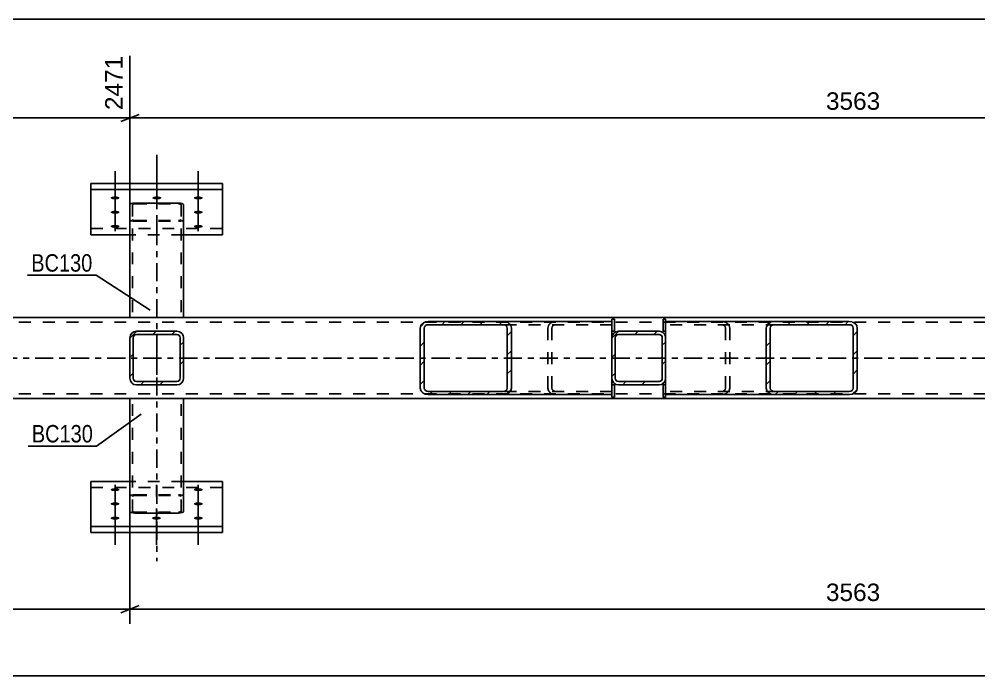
# Model space of a CAD drawing. Header units: millimetres. Extents: x -82 to 1107, y -634 to 207.
# Drawn here: x 102.5 to 260.1, y -399.3 to -291.4 of the extents above; entities that cross this region are included whole.
import ezdxf

# ---------------------------------------------------------------- set-up
doc = ezdxf.new("R2010")
doc.units = ezdxf.units.MM
doc.linetypes.add('DXK_LINE_DOT2', pattern=[3.9198, 1.9599, -1.9599])
doc.linetypes.add('DXK_LINE_DOT3', pattern=[5.9187, 2.979, -0.9799, 0.9799, -0.9799])
doc.styles.add('Arial', font='ARIAL.TTF', dxfattribs={"height": 0.2})
doc.styles.add('Arial Narrow', font='ARIALN.TTF', dxfattribs={"height": 0.2})

# ---------------------------------------------------------------- blocks, each defined once
blk = doc.blocks.new('Bolt-348435297-1841 - 1833')
at = {"linetype": 'Continuous'}
for points in [[(118.26, -368.95), (118.1, -368.94), (117.96, -368.93), (117.82, -368.9), (117.71, -368.87), (117.62, -368.82), (117.56, -368.78), (117.53, -368.72), (117.53, -368.67), (117.56, -368.62), (117.62, -368.57), (117.71, -368.53), (117.82, -368.49), (117.96, -368.47), (118.1, -368.45), (118.26, -368.45), (118.41, -368.45), (118.55, -368.47), (118.69, -368.49), (118.8, -368.53), (118.89, -368.57), (118.95, -368.62), (118.98, -368.67), (118.98, -368.72), (118.95, -368.78), (118.89, -368.82), (118.8, -368.87), (118.69, -368.9), (118.55, -368.93), (118.41, -368.94)], [(131.92, -368.95), (131.77, -368.94), (131.62, -368.93), (131.49, -368.9), (131.38, -368.87), (131.29, -368.82), (131.22, -368.78), (131.19, -368.72), (131.19, -368.67), (131.22, -368.62), (131.29, -368.57), (131.38, -368.53), (131.49, -368.49), (131.62, -368.47), (131.77, -368.45), (131.92, -368.45), (132.07, -368.45), (132.22, -368.47), (132.35, -368.49), (132.47, -368.53), (132.56, -368.57), (132.62, -368.62), (132.65, -368.67), (132.65, -368.72), (132.62, -368.78), (132.56, -368.82), (132.47, -368.87), (132.35, -368.9), (132.22, -368.93), (132.07, -368.94)], [(118.26, -371.27), (118.1, -371.27), (117.96, -371.25), (117.82, -371.23), (117.71, -371.19), (117.62, -371.15), (117.56, -371.1), (117.53, -371.05), (117.53, -371), (117.56, -370.95), (117.62, -370.9), (117.71, -370.86), (117.82, -370.82), (117.96, -370.79), (118.1, -370.78), (118.26, -370.77), (118.41, -370.78), (118.55, -370.79), (118.69, -370.82), (118.8, -370.86), (118.89, -370.9), (118.95, -370.95), (118.98, -371), (118.98, -371.05), (118.95, -371.1), (118.89, -371.15), (118.8, -371.19), (118.69, -371.23), (118.55, -371.25), (118.41, -371.27)], [(131.92, -371.27), (131.77, -371.27), (131.62, -371.25), (131.49, -371.23), (131.38, -371.19), (131.29, -371.15), (131.22, -371.1), (131.19, -371.05), (131.19, -371), (131.22, -370.95), (131.29, -370.9), (131.38, -370.86), (131.49, -370.82), (131.62, -370.79), (131.77, -370.78), (131.92, -370.77), (132.07, -370.78), (132.22, -370.79), (132.35, -370.82), (132.47, -370.86), (132.56, -370.9), (132.62, -370.95), (132.65, -371), (132.65, -371.05), (132.62, -371.1), (132.56, -371.15), (132.47, -371.19), (132.35, -371.23), (132.22, -371.25), (132.07, -371.27)], [(118.26, -373.62), (118.1, -373.62), (117.96, -373.6), (117.82, -373.57), (117.71, -373.54), (117.62, -373.5), (117.56, -373.45), (117.53, -373.4), (117.53, -373.35), (117.56, -373.29), (117.62, -373.25), (117.71, -373.2), (117.82, -373.17), (117.96, -373.14), (118.1, -373.13), (118.26, -373.12), (118.41, -373.13), (118.55, -373.14), (118.69, -373.17), (118.8, -373.2), (118.89, -373.25), (118.95, -373.29), (118.98, -373.35), (118.98, -373.4), (118.95, -373.45), (118.89, -373.5), (118.8, -373.54), (118.69, -373.57), (118.55, -373.6), (118.41, -373.62)], [(125.06, -373.62), (124.9, -373.62), (124.76, -373.6), (124.62, -373.57), (124.51, -373.54), (124.42, -373.5), (124.36, -373.45), (124.33, -373.4), (124.33, -373.35), (124.36, -373.29), (124.42, -373.25), (124.51, -373.2), (124.62, -373.17), (124.76, -373.14), (124.9, -373.13), (125.06, -373.12), (125.21, -373.13), (125.35, -373.14), (125.49, -373.17), (125.6, -373.2), (125.69, -373.25), (125.75, -373.29), (125.78, -373.35), (125.78, -373.4), (125.75, -373.45), (125.69, -373.5), (125.6, -373.54), (125.49, -373.57), (125.35, -373.6), (125.21, -373.62)], [(131.92, -373.62), (131.77, -373.62), (131.62, -373.6), (131.49, -373.57), (131.38, -373.54), (131.29, -373.5), (131.22, -373.45), (131.19, -373.4), (131.19, -373.35), (131.22, -373.29), (131.29, -373.25), (131.38, -373.2), (131.49, -373.17), (131.62, -373.14), (131.77, -373.13), (131.92, -373.12), (132.07, -373.13), (132.22, -373.14), (132.35, -373.17), (132.47, -373.2), (132.56, -373.25), (132.62, -373.29), (132.65, -373.35), (132.65, -373.4), (132.62, -373.45), (132.56, -373.5), (132.47, -373.54), (132.35, -373.57), (132.22, -373.6), (132.07, -373.62)]]:
    blk.add_hatch(color=1, dxfattribs=at).paths.add_polyline_path(points)
at = {"color": 1, "linetype": 'Continuous'}
for p, q in [((118.26, -367.88), (118.26, -373.08)), ((131.92, -367.88), (131.92, -373.08)), ((118.26, -370.21), (118.26, -375.41)), ((131.92, -370.21), (131.92, -375.41)), ((118.26, -372.56), (118.26, -377.76)), ((125.06, -372.56), (125.06, -377.76)), ((131.92, -372.56), (131.92, -377.76))]:
    blk.add_line(p, q, dxfattribs=at)
at = {"color": 1, "linetype": 'DXK_LINE_DOT2'}
blk.add_line((125.06, -367.88), (125.06, -373.08), dxfattribs=at)
blk = doc.blocks.new('Part-348435297-1861 - 1833')
at = {"color": 2, "linetype": 'Continuous'}
for p, q in [((919.58, -340.41), (28.18, -340.41)), ((919.58, -353.75), (28.18, -353.75))]:
    blk.add_line(p, q, dxfattribs=at)
at = {"color": 7, "linetype": 'DXK_LINE_DOT2'}
for p, q in [((927.58, -341.21), (28.18, -341.21)), ((927.58, -352.95), (28.18, -352.95))]:
    blk.add_line(p, q, dxfattribs=at)
at = {"color": 7, "linetype": 'DXK_LINE_DOT3'}
blk.add_line((28.18, -347.08), (927.58, -347.08), dxfattribs=at)
blk = doc.blocks.new('Part-348435297-1935 - 1833')
at = {"color": 7, "linetype": 'DXK_LINE_DOT3'}
blk.add_line((125.09, -344.35), (125.09, -380.43), dxfattribs=at)
at = {"color": 2, "linetype": 'Continuous'}
for p, q in [((120.69, -372.27), (120.69, -353.75)), ((129.49, -372.27), (129.49, -353.75)), ((120.75, -372.37), (120.69, -372.27)), ((120.92, -372.46), (120.75, -372.37)), ((121.18, -372.52), (120.92, -372.46)), ((121.49, -372.54), (121.18, -372.52)), ((121.49, -372.54), (128.69, -372.54)), ((128.99, -372.52), (128.69, -372.54)), ((129.25, -372.46), (128.99, -372.52)), ((129.43, -372.37), (129.25, -372.46)), ((129.49, -372.27), (129.43, -372.37))]:
    blk.add_line(p, q, dxfattribs=at)
at = {"color": 7, "linetype": 'DXK_LINE_DOT2'}
for p, q in [((129.49, -353.75), (120.69, -353.75)), ((121.09, -372.27), (121.09, -353.75)), ((129.09, -372.27), (129.09, -353.75)), ((120.69, -369.8), (120.75, -369.7)), ((120.75, -369.7), (120.92, -369.61)), ((120.92, -369.61), (121.18, -369.55)), ((121.12, -369.75), (121.09, -369.8)), ((121.21, -369.71), (121.12, -369.75)), ((121.18, -369.55), (121.49, -369.53)), ((121.34, -369.68), (121.21, -369.71)), ((121.49, -369.67), (121.34, -369.68)), ((121.49, -369.53), (128.69, -369.53)), ((121.49, -369.67), (128.69, -369.67)), ((128.69, -369.53), (128.99, -369.55)), ((128.84, -369.68), (128.69, -369.67)), ((128.97, -369.71), (128.84, -369.68)), ((128.97, -369.71), (128.99, -369.72)), ((128.99, -369.55), (129.25, -369.61)), ((128.99, -369.72), (129.06, -369.75)), ((129.09, -369.8), (129.06, -369.75)), ((129.25, -369.61), (129.43, -369.7)), ((129.43, -369.7), (129.49, -369.8)), ((121.09, -372.27), (121.12, -372.32)), ((121.12, -372.32), (121.21, -372.36)), ((121.21, -372.36), (121.34, -372.39)), ((121.34, -372.39), (121.49, -372.4)), ((121.49, -372.4), (128.69, -372.4)), ((128.69, -372.4), (128.84, -372.39)), ((128.84, -372.39), (128.97, -372.36)), ((128.97, -372.36), (129.06, -372.32)), ((129.06, -372.32), (129.09, -372.27))]:
    blk.add_line(p, q, dxfattribs=at)
blk = doc.blocks.new('Part-348435297-1950 - 1833')
at = {"linetype": 'Continuous'}
h = blk.add_hatch(dxfattribs=at)
h.set_pattern_fill('', scale=0.7, style=0, pattern_type=0)
h.set_pattern_definition([(45, (207.9922, -351.3976), (-1.57154, 1.57154), [])])
h.paths.add_polyline_path([(207.58, -351.48), (207.99, -351.4), (208.34, -351.17), (208.57, -350.82), (208.65, -350.41), (208.65, -343.75), (208.57, -343.34), (208.34, -342.99), (207.99, -342.76), (207.58, -342.68), (200.92, -342.68), (200.51, -342.76), (200.16, -342.99), (199.93, -343.34), (199.85, -343.75), (199.85, -350.41), (199.93, -350.82), (200.16, -351.17), (200.51, -351.4), (200.92, -351.48)])
h.paths.add_polyline_path([(200.71, -350.9), (200.54, -350.79), (200.42, -350.62), (200.38, -350.41), (200.38, -343.75), (200.42, -343.54), (200.54, -343.37), (200.71, -343.25), (200.92, -343.21), (207.58, -343.21), (207.79, -343.25), (207.96, -343.37), (208.08, -343.54), (208.12, -343.75), (208.12, -350.41), (208.08, -350.62), (207.96, -350.79), (207.79, -350.9), (207.58, -350.95), (200.92, -350.95)])
at = {"color": 7, "linetype": 'DXK_LINE_DOT2'}
for p, q in [((199.85, -343.75), (199.93, -343.34)), ((200.51, -342.76), (200.92, -342.68)), ((200.92, -343.21), (200.71, -343.25)), ((200.92, -342.68), (207.58, -342.68)), ((200.92, -343.21), (207.58, -343.21)), ((207.58, -342.68), (207.99, -342.76)), ((207.79, -343.25), (207.58, -343.21)), ((208.57, -343.34), (208.65, -343.75)), ((199.85, -350.41), (199.85, -343.75)), ((200.42, -343.54), (200.38, -343.75)), ((200.38, -350.41), (200.38, -343.75)), ((208.12, -343.75), (208.08, -343.54)), ((208.12, -350.41), (208.12, -343.75)), ((208.65, -350.41), (208.65, -343.75)), ((199.93, -350.82), (199.85, -350.41)), ((200.38, -350.41), (200.42, -350.62)), ((200.92, -351.48), (200.51, -351.4)), ((200.71, -350.9), (200.92, -350.95)), ((200.92, -350.95), (207.58, -350.95)), ((207.58, -350.95), (207.79, -350.9)), ((207.99, -351.4), (207.58, -351.48)), ((208.08, -350.62), (208.12, -350.41)), ((208.65, -350.41), (208.57, -350.82)), ((200.92, -351.48), (207.58, -351.48))]:
    blk.add_line(p, q, dxfattribs=at)
at = {"color": 2, "linetype": 'Continuous'}
for p, q in [((199.93, -343.34), (199.85, -343.75)), ((200.92, -342.68), (200.51, -342.76)), ((200.71, -343.25), (200.92, -343.21)), ((200.92, -342.68), (207.58, -342.68)), ((200.92, -343.21), (207.58, -343.21)), ((207.99, -342.76), (207.58, -342.68)), ((207.58, -343.21), (207.79, -343.25)), ((208.65, -343.75), (208.57, -343.34)), ((199.85, -350.41), (199.85, -343.75)), ((200.38, -343.75), (200.42, -343.54)), ((200.38, -350.41), (200.38, -343.75)), ((208.08, -343.54), (208.12, -343.75)), ((208.12, -350.41), (208.12, -343.75)), ((208.65, -350.41), (208.65, -343.75)), ((199.85, -350.41), (199.93, -350.82)), ((200.42, -350.62), (200.38, -350.41)), ((200.51, -351.4), (200.92, -351.48)), ((200.92, -350.95), (200.71, -350.9)), ((200.92, -350.95), (207.58, -350.95)), ((207.79, -350.9), (207.58, -350.95)), ((207.58, -351.48), (207.99, -351.4)), ((208.12, -350.41), (208.08, -350.62)), ((208.57, -350.82), (208.65, -350.41)), ((200.92, -351.48), (207.58, -351.48))]:
    blk.add_line(p, q, dxfattribs=at)
at = {"color": 7, "linetype": 'DXK_LINE_DOT2'}
for centre, radius, start, end in [((200.92, -343.75), 1.07, 112.5, 157.5), ((200.92, -343.75), 0.533, 112.5, 157.5), ((207.58, -343.75), 0.533, 22.5, 67.5), ((207.58, -343.75), 1.07, 22.5, 67.5), ((200.92, -350.41), 1.07, 202.5, 247.5), ((200.92, -350.41), 0.533, 202.5, 247.5), ((207.58, -350.41), 0.533, 292.5, 337.5), ((207.58, -350.41), 1.07, 292.5, 337.5)]:
    blk.add_arc(centre, radius, start, end, dxfattribs=at)
at = {"color": 2, "linetype": 'Continuous'}
for centre, radius, start, end in [((200.92, -343.75), 1.07, 112.5, 157.5), ((200.92, -343.75), 0.533, 112.5, 157.5), ((207.58, -343.75), 0.533, 22.5, 67.5), ((207.58, -343.75), 1.07, 22.5, 67.5), ((200.92, -350.41), 1.07, 202.5, 247.5), ((200.92, -350.41), 0.533, 202.5, 247.5), ((207.58, -350.41), 0.533, 292.5, 337.5), ((207.58, -350.41), 1.07, 292.5, 337.5)]:
    blk.add_arc(centre, radius, start, end, dxfattribs=at)
blk = doc.blocks.new('Part-348435297-1960 - 1833')
at = {"linetype": 'Continuous'}
h = blk.add_hatch(dxfattribs=at)
h.set_pattern_fill('', scale=0.7, style=0, pattern_type=0)
h.set_pattern_definition([(45, (182.5047, -352.9976), (-1.57154, 1.57154), [])])
h.paths.add_polyline_path([(182, -353.08), (182.5, -353), (182.94, -352.77), (183.22, -352.42), (183.33, -352.01), (183.33, -342.15), (183.22, -341.74), (182.94, -341.39), (182.5, -341.16), (182, -341.08), (169.69, -341.08), (169.19, -341.16), (168.75, -341.39), (168.47, -341.74), (168.36, -342.15), (168.36, -352.01), (168.47, -352.42), (168.75, -352.77), (169.19, -353), (169.69, -353.08)])
h.paths.add_polyline_path([(169.44, -352.5), (169.22, -352.39), (169.08, -352.22), (169.03, -352.01), (169.03, -342.15), (169.08, -341.94), (169.22, -341.77), (169.44, -341.65), (169.69, -341.61), (182, -341.61), (182.25, -341.65), (182.47, -341.77), (182.61, -341.94), (182.66, -342.15), (182.66, -352.01), (182.61, -352.22), (182.47, -352.39), (182.25, -352.5), (182, -352.55), (169.69, -352.55)])
at = {"color": 2, "linetype": 'Continuous'}
for p, q in [((168.47, -341.74), (168.36, -342.15)), ((169.03, -342.15), (169.08, -341.94)), ((169.69, -341.08), (169.19, -341.16)), ((169.44, -341.65), (169.69, -341.61)), ((169.69, -341.08), (182, -341.08)), ((169.69, -341.61), (182, -341.61)), ((182, -341.08), (199.85, -341.08)), ((182.5, -341.16), (182, -341.08)), ((182, -341.61), (182.25, -341.65)), ((182.61, -341.94), (182.66, -342.15)), ((183.33, -342.15), (183.22, -341.74)), ((168.36, -352.01), (168.36, -342.15)), ((169.03, -352.01), (169.03, -342.15)), ((182.66, -352.01), (182.66, -342.15)), ((183.33, -352.01), (183.33, -342.15)), ((199.85, -342.68), (199.85, -343.75)), ((199.85, -351.48), (199.85, -350.41)), ((168.36, -352.01), (168.47, -352.42)), ((169.08, -352.22), (169.03, -352.01)), ((169.69, -352.55), (169.44, -352.5)), ((169.69, -352.55), (182, -352.55)), ((182.25, -352.5), (182, -352.55)), ((182.66, -352.01), (182.61, -352.22)), ((183.22, -352.42), (183.33, -352.01)), ((169.19, -353), (169.69, -353.08)), ((169.69, -353.08), (182, -353.08)), ((182, -353.08), (182.5, -353)), ((199.85, -353.08), (182, -353.08))]:
    blk.add_line(p, q, dxfattribs=at)
at = {"color": 7, "linetype": 'DXK_LINE_DOT2'}
for p, q in [((182, -341.08), (169.69, -341.08)), ((199.85, -341.61), (169.69, -341.61)), ((189.33, -342.15), (189.43, -341.74)), ((190.04, -341.94), (189.99, -342.15)), ((190.15, -341.16), (190.66, -341.08)), ((190.66, -341.61), (190.4, -341.65)), ((199.85, -341.08), (199.85, -342.68)), ((189.33, -352.01), (189.33, -342.15)), ((189.99, -352.01), (189.99, -342.15)), ((199.85, -342.15), (199.85, -350.41)), ((199.85, -350.41), (199.85, -343.75)), ((199.85, -352.55), (169.69, -352.55)), ((189.43, -352.42), (189.33, -352.01)), ((189.99, -352.01), (190.04, -352.22)), ((190.4, -352.5), (190.66, -352.55)), ((199.85, -353.08), (199.85, -351.48)), ((182, -353.08), (169.69, -353.08)), ((190.66, -353.08), (190.15, -353))]:
    blk.add_line(p, q, dxfattribs=at)
at = {"color": 2, "linetype": 'Continuous'}
for centre, radius, start, end in [((169.54, -342.34), 1.23, 106.7178, 150.7489), ((169.62, -342.24), 0.615, 106.7178, 150.7489), ((182.07, -342.24), 0.615, 29.2511, 73.2822), ((182.15, -342.34), 1.23, 29.2511, 73.2822), ((169.54, -351.82), 1.23, 209.2511, 253.2822), ((169.62, -351.92), 0.615, 209.2511, 253.2822), ((182.07, -351.92), 0.615, 286.7178, 330.7489), ((182.15, -351.82), 1.23, 286.7178, 330.7489)]:
    blk.add_arc(centre, radius, start, end, dxfattribs=at)
at = {"color": 7, "linetype": 'DXK_LINE_DOT2'}
for centre, radius, start, end in [((190.5, -342.34), 1.23, 106.7178, 150.7489), ((190.58, -342.24), 0.615, 106.7178, 150.7489), ((190.5, -351.82), 1.23, 209.2511, 253.2822), ((190.58, -351.92), 0.615, 209.2511, 253.2822)]:
    blk.add_arc(centre, radius, start, end, dxfattribs=at)
blk = doc.blocks.new('Part-348435297-1930 - 1833')
at = {"color": 7, "linetype": 'DXK_LINE_DOT3'}
blk.add_line((125.09, -313.73), (125.09, -349.81), dxfattribs=at)
at = {"color": 2, "linetype": 'Continuous'}
for p, q in [((120.69, -321.89), (120.75, -321.79)), ((120.69, -321.89), (120.69, -340.41)), ((120.75, -321.79), (120.92, -321.7)), ((120.92, -321.7), (121.18, -321.64)), ((121.18, -321.64), (121.49, -321.62)), ((121.49, -321.62), (128.69, -321.62)), ((128.69, -321.62), (128.99, -321.64)), ((128.99, -321.64), (129.25, -321.7)), ((129.25, -321.7), (129.43, -321.79)), ((129.43, -321.79), (129.49, -321.89)), ((129.49, -340.41), (129.49, -321.89))]:
    blk.add_line(p, q, dxfattribs=at)
at = {"color": 7, "linetype": 'DXK_LINE_DOT2'}
for p, q in [((121.12, -321.84), (121.09, -321.89)), ((121.09, -321.89), (121.09, -340.41)), ((121.21, -321.8), (121.12, -321.84)), ((121.34, -321.77), (121.21, -321.8)), ((121.49, -321.76), (121.34, -321.77)), ((121.49, -321.76), (128.69, -321.76)), ((128.84, -321.77), (128.69, -321.76)), ((128.97, -321.8), (128.84, -321.77)), ((129.06, -321.84), (128.97, -321.8)), ((129.09, -321.89), (129.06, -321.84)), ((129.09, -321.89), (129.09, -340.41)), ((120.75, -324.46), (120.69, -324.35)), ((120.92, -324.55), (120.75, -324.46)), ((121.18, -324.61), (120.92, -324.55)), ((121.09, -324.35), (121.12, -324.41)), ((121.12, -324.41), (121.21, -324.45)), ((121.49, -324.63), (121.18, -324.61)), ((121.21, -324.45), (121.34, -324.48)), ((121.34, -324.48), (121.49, -324.49)), ((121.49, -324.49), (128.69, -324.49)), ((128.69, -324.49), (128.84, -324.48)), ((128.99, -324.61), (128.69, -324.63)), ((128.84, -324.48), (128.97, -324.45)), ((128.97, -324.45), (128.99, -324.44)), ((128.99, -324.44), (129.06, -324.41)), ((129.25, -324.55), (128.99, -324.61)), ((129.06, -324.41), (129.09, -324.35)), ((129.43, -324.46), (129.25, -324.55)), ((129.49, -324.35), (129.43, -324.46)), ((121.49, -324.63), (128.69, -324.63)), ((120.69, -340.41), (129.49, -340.41))]:
    blk.add_line(p, q, dxfattribs=at)
blk = doc.blocks.new('Part-348435297-1942 - 1833')
at = {"color": 2, "linetype": 'Continuous'}
for p, q in [((135.92, -318.42), (114.26, -318.42)), ((114.26, -318.42), (114.26, -326.83)), ((114.26, -319.42), (135.92, -319.42)), ((135.92, -318.42), (135.92, -326.83)), ((120.69, -326.83), (114.26, -326.83)), ((135.92, -326.83), (129.49, -326.83))]:
    blk.add_line(p, q, dxfattribs=at)
at = {"color": 7, "linetype": 'DXK_LINE_DOT2'}
for p, q in [((114.26, -325.83), (135.92, -325.83)), ((129.49, -326.83), (120.69, -326.83))]:
    blk.add_line(p, q, dxfattribs=at)
blk = doc.blocks.new('Part-348435297-1945 - 1833')
at = {"color": 2, "linetype": 'Continuous'}
for p, q in [((114.26, -375.74), (114.26, -367.33)), ((120.69, -367.33), (114.26, -367.33)), ((135.92, -367.33), (129.49, -367.33)), ((135.92, -375.74), (135.92, -367.33)), ((114.26, -374.74), (135.92, -374.74)), ((114.26, -375.74), (135.92, -375.74))]:
    blk.add_line(p, q, dxfattribs=at)
at = {"color": 7, "linetype": 'DXK_LINE_DOT2'}
for p, q in [((114.26, -368.33), (135.92, -368.33)), ((129.49, -367.33), (120.69, -367.33))]:
    blk.add_line(p, q, dxfattribs=at)
blk = doc.blocks.new('Part-348435297-1949 - 1833')
at = {"linetype": 'Continuous'}
h = blk.add_hatch(dxfattribs=at)
h.set_pattern_fill('', scale=0.7, style=0, pattern_type=0)
h.set_pattern_definition([(45, (128.8302, -351.3976), (-1.57154, 1.57154), [])])
h.paths.add_polyline_path([(128.42, -351.48), (128.83, -351.4), (129.18, -351.17), (129.41, -350.82), (129.49, -350.41), (129.49, -343.75), (129.41, -343.34), (129.18, -342.99), (128.83, -342.76), (128.42, -342.68), (121.76, -342.68), (121.35, -342.76), (121, -342.99), (120.77, -343.34), (120.69, -343.75), (120.69, -350.41), (120.77, -350.82), (121, -351.17), (121.35, -351.4), (121.76, -351.48)])
h.paths.add_polyline_path([(121.55, -350.9), (121.38, -350.79), (121.26, -350.62), (121.22, -350.41), (121.22, -343.75), (121.26, -343.54), (121.38, -343.37), (121.55, -343.25), (121.76, -343.21), (128.42, -343.21), (128.63, -343.25), (128.8, -343.37), (128.91, -343.54), (128.96, -343.75), (128.96, -350.41), (128.91, -350.62), (128.8, -350.79), (128.63, -350.9), (128.42, -350.95), (121.76, -350.95)])
at = {"color": 7, "linetype": 'DXK_LINE_DOT2'}
for p, q in [((120.69, -343.75), (120.77, -343.34)), ((121.35, -342.76), (121.76, -342.68)), ((121.76, -343.21), (121.55, -343.25)), ((121.76, -342.68), (128.42, -342.68)), ((121.76, -343.21), (128.42, -343.21)), ((128.42, -342.68), (128.83, -342.76)), ((128.63, -343.25), (128.42, -343.21)), ((129.41, -343.34), (129.49, -343.75)), ((120.69, -350.41), (120.69, -343.75)), ((121.26, -343.54), (121.22, -343.75)), ((121.22, -350.41), (121.22, -343.75)), ((128.96, -343.75), (128.91, -343.54)), ((128.96, -350.41), (128.96, -343.75)), ((129.49, -350.41), (129.49, -343.75)), ((120.77, -350.82), (120.69, -350.41)), ((121.22, -350.41), (121.26, -350.62)), ((121.76, -351.48), (121.35, -351.4)), ((121.55, -350.9), (121.76, -350.95)), ((121.76, -350.95), (128.42, -350.95)), ((128.42, -350.95), (128.63, -350.9)), ((128.83, -351.4), (128.42, -351.48)), ((128.91, -350.62), (128.96, -350.41)), ((129.49, -350.41), (129.41, -350.82)), ((121.76, -351.48), (128.42, -351.48))]:
    blk.add_line(p, q, dxfattribs=at)
at = {"color": 2, "linetype": 'Continuous'}
for p, q in [((120.77, -343.34), (120.69, -343.75)), ((121.76, -342.68), (121.35, -342.76)), ((121.55, -343.25), (121.76, -343.21)), ((121.76, -342.68), (128.42, -342.68)), ((121.76, -343.21), (128.42, -343.21)), ((128.83, -342.76), (128.42, -342.68)), ((128.42, -343.21), (128.63, -343.25)), ((129.49, -343.75), (129.41, -343.34)), ((120.69, -350.41), (120.69, -343.75)), ((121.22, -343.75), (121.26, -343.54)), ((121.22, -350.41), (121.22, -343.75)), ((128.91, -343.54), (128.96, -343.75)), ((128.96, -350.41), (128.96, -343.75)), ((129.49, -350.41), (129.49, -343.75)), ((120.69, -350.41), (120.77, -350.82)), ((121.26, -350.62), (121.22, -350.41)), ((121.35, -351.4), (121.76, -351.48)), ((121.76, -350.95), (121.55, -350.9)), ((121.76, -350.95), (128.42, -350.95)), ((128.63, -350.9), (128.42, -350.95)), ((128.42, -351.48), (128.83, -351.4)), ((128.96, -350.41), (128.91, -350.62)), ((129.41, -350.82), (129.49, -350.41)), ((121.76, -351.48), (128.42, -351.48))]:
    blk.add_line(p, q, dxfattribs=at)
at = {"color": 7, "linetype": 'DXK_LINE_DOT2'}
for centre, radius, start, end in [((121.76, -343.75), 1.07, 112.5, 157.5), ((121.76, -343.75), 0.533, 112.5, 157.5), ((128.42, -343.75), 0.533, 22.5, 67.5), ((128.42, -343.75), 1.07, 22.5, 67.5), ((121.76, -350.41), 1.07, 202.5, 247.5), ((121.76, -350.41), 0.533, 202.5, 247.5), ((128.42, -350.41), 0.533, 292.5, 337.5), ((128.42, -350.41), 1.07, 292.5, 337.5)]:
    blk.add_arc(centre, radius, start, end, dxfattribs=at)
at = {"color": 2, "linetype": 'Continuous'}
for centre, radius, start, end in [((121.76, -343.75), 1.07, 112.5, 157.5), ((121.76, -343.75), 0.533, 112.5, 157.5), ((128.42, -343.75), 0.533, 22.5, 67.5), ((128.42, -343.75), 1.07, 22.5, 67.5), ((121.76, -350.41), 1.07, 202.5, 247.5), ((121.76, -350.41), 0.533, 202.5, 247.5), ((128.42, -350.41), 0.533, 292.5, 337.5), ((128.42, -350.41), 1.07, 292.5, 337.5)]:
    blk.add_arc(centre, radius, start, end, dxfattribs=at)
blk = doc.blocks.new('Bolt-348435297-2025 - 1833')
at = {"linetype": 'Continuous'}
for points in [[(118.26, -320.54), (118.41, -320.54), (118.55, -320.56), (118.69, -320.58), (118.8, -320.62), (118.89, -320.66), (118.95, -320.71), (118.98, -320.76), (118.98, -320.81), (118.95, -320.86), (118.89, -320.91), (118.8, -320.95), (118.69, -320.99), (118.55, -321.02), (118.41, -321.03), (118.26, -321.04), (118.1, -321.03), (117.96, -321.02), (117.82, -320.99), (117.71, -320.95), (117.62, -320.91), (117.56, -320.86), (117.53, -320.81), (117.53, -320.76), (117.56, -320.71), (117.62, -320.66), (117.71, -320.62), (117.82, -320.58), (117.96, -320.56), (118.1, -320.54)], [(125.12, -320.54), (125.27, -320.54), (125.42, -320.56), (125.55, -320.58), (125.67, -320.62), (125.76, -320.66), (125.82, -320.71), (125.85, -320.76), (125.85, -320.81), (125.82, -320.86), (125.76, -320.91), (125.67, -320.95), (125.55, -320.99), (125.42, -321.02), (125.27, -321.03), (125.12, -321.04), (124.97, -321.03), (124.82, -321.02), (124.69, -320.99), (124.58, -320.95), (124.49, -320.91), (124.42, -320.86), (124.39, -320.81), (124.39, -320.76), (124.42, -320.71), (124.49, -320.66), (124.58, -320.62), (124.69, -320.58), (124.82, -320.56), (124.97, -320.54)], [(131.92, -320.54), (132.07, -320.54), (132.22, -320.56), (132.35, -320.58), (132.47, -320.62), (132.56, -320.66), (132.62, -320.71), (132.65, -320.76), (132.65, -320.81), (132.62, -320.86), (132.56, -320.91), (132.47, -320.95), (132.35, -320.99), (132.22, -321.02), (132.07, -321.03), (131.92, -321.04), (131.77, -321.03), (131.62, -321.02), (131.49, -320.99), (131.38, -320.95), (131.29, -320.91), (131.22, -320.86), (131.19, -320.81), (131.19, -320.76), (131.22, -320.71), (131.29, -320.66), (131.38, -320.62), (131.49, -320.58), (131.62, -320.56), (131.77, -320.54)], [(118.26, -322.88), (118.41, -322.89), (118.55, -322.91), (118.69, -322.93), (118.8, -322.97), (118.89, -323.01), (118.95, -323.06), (118.98, -323.11), (118.98, -323.16), (118.95, -323.21), (118.89, -323.26), (118.8, -323.3), (118.69, -323.34), (118.55, -323.36), (118.41, -323.38), (118.26, -323.39), (118.1, -323.38), (117.96, -323.36), (117.82, -323.34), (117.71, -323.3), (117.62, -323.26), (117.56, -323.21), (117.53, -323.16), (117.53, -323.11), (117.56, -323.06), (117.62, -323.01), (117.71, -322.97), (117.82, -322.93), (117.96, -322.91), (118.1, -322.89)], [(131.92, -322.88), (132.07, -322.89), (132.22, -322.91), (132.35, -322.93), (132.47, -322.97), (132.56, -323.01), (132.62, -323.06), (132.65, -323.11), (132.65, -323.16), (132.62, -323.21), (132.56, -323.26), (132.47, -323.3), (132.35, -323.34), (132.22, -323.36), (132.07, -323.38), (131.92, -323.39), (131.77, -323.38), (131.62, -323.36), (131.49, -323.34), (131.38, -323.3), (131.29, -323.26), (131.22, -323.21), (131.19, -323.16), (131.19, -323.11), (131.22, -323.06), (131.29, -323.01), (131.38, -322.97), (131.49, -322.93), (131.62, -322.91), (131.77, -322.89)], [(118.26, -325.21), (118.41, -325.22), (118.55, -325.23), (118.69, -325.26), (118.8, -325.29), (118.89, -325.33), (118.95, -325.38), (118.98, -325.43), (118.98, -325.49), (118.95, -325.54), (118.89, -325.59), (118.8, -325.63), (118.69, -325.66), (118.55, -325.69), (118.41, -325.71), (118.26, -325.71), (118.1, -325.71), (117.96, -325.69), (117.82, -325.66), (117.71, -325.63), (117.62, -325.59), (117.56, -325.54), (117.53, -325.49), (117.53, -325.43), (117.56, -325.38), (117.62, -325.33), (117.71, -325.29), (117.82, -325.26), (117.96, -325.23), (118.1, -325.22)], [(131.92, -325.21), (132.07, -325.22), (132.22, -325.23), (132.35, -325.26), (132.47, -325.29), (132.56, -325.33), (132.62, -325.38), (132.65, -325.43), (132.65, -325.49), (132.62, -325.54), (132.56, -325.59), (132.47, -325.63), (132.35, -325.66), (132.22, -325.69), (132.07, -325.71), (131.92, -325.71), (131.77, -325.71), (131.62, -325.69), (131.49, -325.66), (131.38, -325.63), (131.29, -325.59), (131.22, -325.54), (131.19, -325.49), (131.19, -325.43), (131.22, -325.38), (131.29, -325.33), (131.38, -325.29), (131.49, -325.26), (131.62, -325.23), (131.77, -325.22)]]:
    blk.add_hatch(color=1, dxfattribs=at).paths.add_polyline_path(points)
at = {"color": 1, "linetype": 'Continuous'}
for p, q in [((118.26, -321.6), (118.26, -316.4)), ((125.12, -321.6), (125.12, -316.4)), ((131.92, -321.6), (131.92, -316.4)), ((118.26, -323.95), (118.26, -318.75)), ((131.92, -323.95), (131.92, -318.75)), ((118.26, -326.27), (118.26, -321.08)), ((131.92, -326.27), (131.92, -321.08))]:
    blk.add_line(p, q, dxfattribs=at)
at = {"color": 1, "linetype": 'DXK_LINE_DOT2'}
blk.add_line((125.12, -326.27), (125.12, -321.08), dxfattribs=at)
blk = doc.blocks.new('Part-348435297-2027 - 1833')
at = {"linetype": 'Continuous'}
h = blk.add_hatch(dxfattribs=at)
h.set_pattern_fill('', scale=0.7, style=0, pattern_type=0)
h.set_pattern_definition([(45, (239.3176, -352.9976), (-1.57154, 1.57154), [])])
h.paths.add_polyline_path([(238.81, -353.08), (239.32, -353), (239.75, -352.77), (240.04, -352.42), (240.14, -352.01), (240.14, -342.15), (240.04, -341.74), (239.75, -341.39), (239.32, -341.16), (238.81, -341.08), (226.51, -341.08), (226, -341.16), (225.57, -341.39), (225.28, -341.74), (225.18, -342.15), (225.18, -352.01), (225.28, -352.42), (225.57, -352.77), (226, -353), (226.51, -353.08)])
h.paths.add_polyline_path([(226.25, -352.5), (226.04, -352.39), (225.89, -352.22), (225.84, -352.01), (225.84, -342.15), (225.89, -341.94), (226.04, -341.77), (226.25, -341.65), (226.51, -341.61), (238.81, -341.61), (239.06, -341.65), (239.28, -341.77), (239.42, -341.94), (239.47, -342.15), (239.47, -352.01), (239.42, -352.22), (239.28, -352.39), (239.06, -352.5), (238.81, -352.55), (226.51, -352.55)])
at = {"color": 2, "linetype": 'Continuous'}
for p, q in [((226.51, -341.08), (208.65, -341.08)), ((225.28, -341.74), (225.18, -342.15)), ((225.84, -342.15), (225.89, -341.94)), ((226.51, -341.08), (226, -341.16)), ((226.25, -341.65), (226.51, -341.61)), ((226.51, -341.08), (238.81, -341.08)), ((226.51, -341.61), (238.81, -341.61)), ((239.32, -341.16), (238.81, -341.08)), ((238.81, -341.61), (239.06, -341.65)), ((239.42, -341.94), (239.47, -342.15)), ((240.14, -342.15), (240.04, -341.74)), ((208.65, -342.68), (208.65, -343.75)), ((225.18, -352.01), (225.18, -342.15)), ((225.84, -352.01), (225.84, -342.15)), ((239.47, -352.01), (239.47, -342.15)), ((240.14, -352.01), (240.14, -342.15)), ((208.65, -351.48), (208.65, -350.41)), ((225.18, -352.01), (225.28, -352.42)), ((225.89, -352.22), (225.84, -352.01)), ((226.51, -352.55), (226.25, -352.5)), ((226.51, -352.55), (238.81, -352.55)), ((239.06, -352.5), (238.81, -352.55)), ((239.47, -352.01), (239.42, -352.22)), ((240.04, -352.42), (240.14, -352.01)), ((226.51, -353.08), (208.65, -353.08)), ((226, -353), (226.51, -353.08)), ((226.51, -353.08), (238.81, -353.08)), ((238.81, -353.08), (239.32, -353))]:
    blk.add_line(p, q, dxfattribs=at)
at = {"color": 7, "linetype": 'DXK_LINE_DOT2'}
for p, q in [((208.65, -341.08), (208.65, -342.68)), ((208.65, -341.61), (208.65, -341.08)), ((238.81, -341.61), (208.65, -341.61)), ((217.85, -341.08), (218.36, -341.16)), ((218.1, -341.65), (217.85, -341.61)), ((218.51, -342.15), (218.46, -341.94)), ((219.08, -341.74), (219.18, -342.15)), ((238.81, -341.08), (226.51, -341.08)), ((218.51, -352.01), (218.51, -342.15)), ((219.18, -352.01), (219.18, -342.15)), ((208.65, -350.41), (208.65, -343.75)), ((208.65, -353.08), (208.65, -351.48)), ((238.81, -352.55), (208.65, -352.55)), ((217.85, -352.55), (218.1, -352.5)), ((218.46, -352.22), (218.51, -352.01)), ((219.18, -352.01), (219.08, -352.42)), ((218.36, -353), (217.85, -353.08)), ((238.81, -353.08), (226.51, -353.08))]:
    blk.add_line(p, q, dxfattribs=at)
for centre, radius, start, end in [((217.92, -342.24), 0.615, 29.2518, 73.2828), ((218, -342.34), 1.23, 29.2518, 73.2828), ((217.92, -351.92), 0.615, 286.7172, 330.7482), ((218, -351.82), 1.23, 286.7172, 330.7482)]:
    blk.add_arc(centre, radius, start, end, dxfattribs=at)
at = {"color": 2, "linetype": 'Continuous'}
for centre, radius, start, end in [((226.35, -342.34), 1.23, 106.7172, 150.7482), ((226.43, -342.24), 0.615, 106.7172, 150.7482), ((238.89, -342.24), 0.615, 29.2518, 73.2828), ((238.96, -342.34), 1.23, 29.2518, 73.2828), ((226.35, -351.82), 1.23, 209.2518, 253.2828), ((226.43, -351.92), 0.615, 209.2518, 253.2828), ((238.89, -351.92), 0.615, 286.7172, 330.7482), ((238.96, -351.82), 1.23, 286.7172, 330.7482)]:
    blk.add_arc(centre, radius, start, end, dxfattribs=at)
blk = doc.blocks.new('Part-348435297-2049 - 1833')
at = {"color": 2, "linetype": 'Continuous'}
for p, q in [((208.25, -340.68), (208.65, -340.68)), ((208.25, -340.68), (208.25, -342.68)), ((208.65, -340.68), (208.65, -340.68)), ((208.65, -340.68), (208.65, -340.68)), ((208.65, -340.68), (208.65, -341.08)), ((208.65, -340.68), (208.65, -342.68)), ((208.25, -342.68), (208.65, -342.68))]:
    blk.add_line(p, q, dxfattribs=at)
at = {"color": 7, "linetype": 'DXK_LINE_DOT2'}
for p, q in [((208.25, -342.68), (208.25, -340.68)), ((208.65, -341.08), (208.65, -342.68)), ((208.65, -342.68), (208.65, -342.68))]:
    blk.add_line(p, q, dxfattribs=at)
blk = doc.blocks.new('Part-348435297-2048 - 1833')
at = {"color": 2, "linetype": 'Continuous'}
for p, q in [((208.25, -353.48), (208.25, -351.48)), ((208.65, -351.48), (208.25, -351.48)), ((208.65, -353.48), (208.65, -351.48)), ((208.65, -353.48), (208.25, -353.48)), ((208.65, -353.48), (208.65, -353.08)), ((208.65, -353.48), (208.65, -353.48)), ((208.65, -353.48), (208.65, -353.48))]:
    blk.add_line(p, q, dxfattribs=at)
at = {"color": 7, "linetype": 'DXK_LINE_DOT2'}
for p, q in [((208.25, -353.48), (208.25, -351.48)), ((208.65, -351.48), (208.65, -351.48)), ((208.65, -353.08), (208.65, -351.48))]:
    blk.add_line(p, q, dxfattribs=at)
blk = doc.blocks.new('Part-348435297-2058 - 1833')
at = {"color": 2, "linetype": 'Continuous'}
for p, q in [((199.85, -351.48), (199.85, -351.48)), ((199.85, -351.48), (199.85, -353.48)), ((199.85, -351.48), (200.25, -351.48)), ((200.25, -351.48), (200.25, -351.48)), ((200.25, -351.48), (200.25, -353.48)), ((200.25, -353.48), (199.85, -353.48)), ((200.25, -353.48), (200.25, -353.48))]:
    blk.add_line(p, q, dxfattribs=at)
at = {"color": 7, "linetype": 'DXK_LINE_DOT2'}
for p, q in [((199.85, -353.48), (199.85, -351.48)), ((200.25, -351.48), (200.25, -353.48))]:
    blk.add_line(p, q, dxfattribs=at)
blk = doc.blocks.new('Part-348435297-2059 - 1833')
at = {"color": 2, "linetype": 'Continuous'}
for p, q in [((199.85, -340.68), (199.85, -340.68)), ((199.85, -340.68), (200.25, -340.68)), ((199.85, -342.68), (199.85, -340.68)), ((200.25, -340.68), (200.25, -340.68)), ((200.25, -342.68), (200.25, -340.68)), ((199.85, -342.68), (200.25, -342.68)), ((200.25, -342.68), (200.25, -342.68))]:
    blk.add_line(p, q, dxfattribs=at)
at = {"color": 7, "linetype": 'DXK_LINE_DOT2'}
for p, q in [((199.85, -342.68), (199.85, -340.68)), ((200.25, -340.68), (200.25, -342.68)), ((200.25, -342.68), (200.25, -342.68))]:
    blk.add_line(p, q, dxfattribs=at)
blk = doc.blocks.new('StraightDimension-348435297-12154 - 1833')
at = {"color": 7, "linetype": 'Continuous'}
for p, q in [((120.69, -325.83), (120.69, -297.47)), ((358.19, -325.83), (358.19, -297.47)), ((122.19, -307.06), (119.19, -308.26)), ((356.69, -308.26), (359.69, -307.06)), ((120.69, -307.66), (358.19, -307.66))]:
    blk.add_line(p, q, dxfattribs=at)
at = {"color": 0, "linetype": 'Continuous'}
blk.add_wipeout([(357.59, -296.87), (353.39, -296.87), (353.39, -306.96), (357.59, -306.96)], dxfattribs=at)
at = {"color": 0}
blk.add_wipeout([(244.49, -306.91), (244.49, -302.71), (234.39, -302.71), (234.39, -306.91)], dxfattribs=at)
at = {"color": 3, "linetype": 'Continuous', "style": 'Arial'}
blk.add_text('6033', height=2.865, rotation=90.0002, dxfattribs=at).set_placement((356.99, -306.36))
at = {"color": 3, "style": 'Arial'}
blk.add_text('3563', height=2.865, dxfattribs=at).set_placement((234.99, -306.31))
blk = doc.blocks.new('StraightDimension-348435297-12155 - 1833')
at = {"color": 7, "linetype": 'Continuous'}
for p, q in [((120.69, -325.83), (120.69, -297.47)), ((6.75, -339.41), (6.75, -304.14)), ((8.25, -307.06), (5.25, -308.26)), ((119.19, -308.26), (122.19, -307.06)), ((6.75, -307.66), (120.69, -307.66))]:
    blk.add_line(p, q, dxfattribs=at)
at = {"color": 0, "linetype": 'Continuous'}
for points in [[(120.09, -296.87), (115.89, -296.87), (115.89, -306.96), (120.09, -306.96)], [(6.15, -303.54), (1.95, -303.54), (1.95, -306.96), (6.15, -306.96)]]:
    blk.add_wipeout(points, dxfattribs=at)
at = {"color": 0}
blk.add_wipeout([(68.77, -306.91), (68.77, -302.71), (58.67, -302.71), (58.67, -306.91)], dxfattribs=at)
at = {"color": 3, "linetype": 'Continuous', "style": 'Arial'}
for s, height, p in [('2471', 2.865, (119.49, -306.36)), ('0', 2.87, (5.55, -306.36))]:
    blk.add_text(s, height=height, rotation=90.0002, dxfattribs=at).set_placement(p)
at = {"color": 3, "style": 'Arial'}
blk.add_text('2471', height=2.865, dxfattribs=at).set_placement((59.27, -306.31))
blk = doc.blocks.new('StraightDimension-348435297-12197 - 1833')
at = {"color": 7, "linetype": 'Continuous'}
blk.add_line((6.75, -291.44), (927.58, -291.44), dxfattribs=at)
blk = doc.blocks.new('StraightDimension-348435297-12265 - 1833')
at = {"color": 7, "linetype": 'Continuous'}
for p, q in [((120.69, -368.33), (120.69, -390.73)), ((358.19, -368.33), (358.19, -390.73)), ((122.19, -387.73), (119.19, -388.93)), ((120.69, -388.33), (358.19, -388.33)), ((356.69, -388.93), (359.69, -387.73))]:
    blk.add_line(p, q, dxfattribs=at)
at = {"color": 0}
blk.add_wipeout([(244.49, -387.58), (244.49, -383.38), (234.39, -383.38), (234.39, -387.58)], dxfattribs=at)
at = {"color": 3, "style": 'Arial'}
blk.add_text('3563', height=2.865, dxfattribs=at).set_placement((234.99, -386.98))
blk = doc.blocks.new('StraightDimension-348435297-12266 - 1833')
at = {"color": 7, "linetype": 'Continuous'}
for p, q in [((6.75, -354.75), (6.75, -390.73)), ((120.69, -368.33), (120.69, -390.73)), ((8.25, -387.73), (5.25, -388.93)), ((6.75, -388.33), (120.69, -388.33)), ((119.19, -388.93), (122.19, -387.73))]:
    blk.add_line(p, q, dxfattribs=at)
at = {"color": 0}
blk.add_wipeout([(68.77, -387.58), (68.77, -383.38), (58.67, -383.38), (58.67, -387.58)], dxfattribs=at)
at = {"color": 3, "style": 'Arial'}
blk.add_text('2471', height=2.865, dxfattribs=at).set_placement((59.27, -386.98))
blk = doc.blocks.new('StraightDimension-348435297-12307 - 1833')
at = {"color": 7, "linetype": 'Continuous'}
blk.add_line((5.08, -399.26), (929.25, -399.26), dxfattribs=at)
blk = doc.blocks.new('Mark-348435297-1926 - 1833')
at = {"color": 0}
blk.add_wipeout([(114.54, -332.89), (114.54, -329.89), (104.49, -329.89), (104.49, -332.89)], dxfattribs=at)
blk.add_wipeout([(114.54, -332.89), (114.54, -329.89), (104.49, -329.89), (104.49, -332.89)], dxfattribs=at)
at = {"color": 30, "linetype": 'Continuous'}
for p in [(103.89, -333.49), (124, -339.22)]:
    blk.add_line(p, (115.14, -333.49), dxfattribs=at)
at = {"color": 3, "style": 'Arial Narrow'}
blk.add_text('BC130', height=2.863, dxfattribs=at).set_placement((104.49, -332.89))
blk = doc.blocks.new('Mark-348435297-1931 - 1833')
at = {"color": 0}
blk.add_wipeout([(114.63, -360.94), (114.63, -357.94), (104.58, -357.94), (104.58, -360.94)], dxfattribs=at)
blk.add_wipeout([(114.63, -360.94), (114.63, -357.94), (104.58, -357.94), (104.58, -360.94)], dxfattribs=at)
at = {"color": 30, "linetype": 'Continuous'}
for p in [(122.52, -356.27), (103.98, -361.54)]:
    blk.add_line(p, (115.23, -361.54), dxfattribs=at)
at = {"color": 3, "style": 'Arial Narrow'}
blk.add_text('BC130', height=2.863, dxfattribs=at).set_placement((104.58, -360.94))

msp = doc.modelspace()

# ---------------------------------------------------------------- block references
for name in ['Part-348435297-1930 - 1833', 'Bolt-348435297-2025 - 1833', 'Part-348435297-1942 - 1833', 'Part-348435297-1861 - 1833', 'Part-348435297-1960 - 1833', 'Part-348435297-2059 - 1833', 'Part-348435297-2049 - 1833', 'Part-348435297-2027 - 1833', 'Part-348435297-1949 - 1833', 'Part-348435297-1950 - 1833', 'Part-348435297-1935 - 1833', 'Part-348435297-2058 - 1833', 'Part-348435297-2048 - 1833', 'Part-348435297-1945 - 1833', 'Bolt-348435297-1841 - 1833']:
    msp.add_blockref(name, (0, 0))

# ---------------------------------------------------------------- next in the draw order: block references
for name in ['StraightDimension-348435297-12154 - 1833', 'StraightDimension-348435297-12265 - 1833']:
    msp.add_blockref(name, (0, 0))

# ---------------------------------------------------------------- next in the draw order: block references
for name in ['StraightDimension-348435297-12155 - 1833', 'StraightDimension-348435297-12266 - 1833']:
    msp.add_blockref(name, (0, 0))

# ---------------------------------------------------------------- next in the draw order: block references
for name in ['StraightDimension-348435297-12197 - 1833', 'Mark-348435297-1931 - 1833', 'StraightDimension-348435297-12307 - 1833']:
    msp.add_blockref(name, (0, 0))

# ---------------------------------------------------------------- next in the draw order: block references
msp.add_blockref('Mark-348435297-1926 - 1833', (0, 0))

doc.saveas('drawing.dxf')
